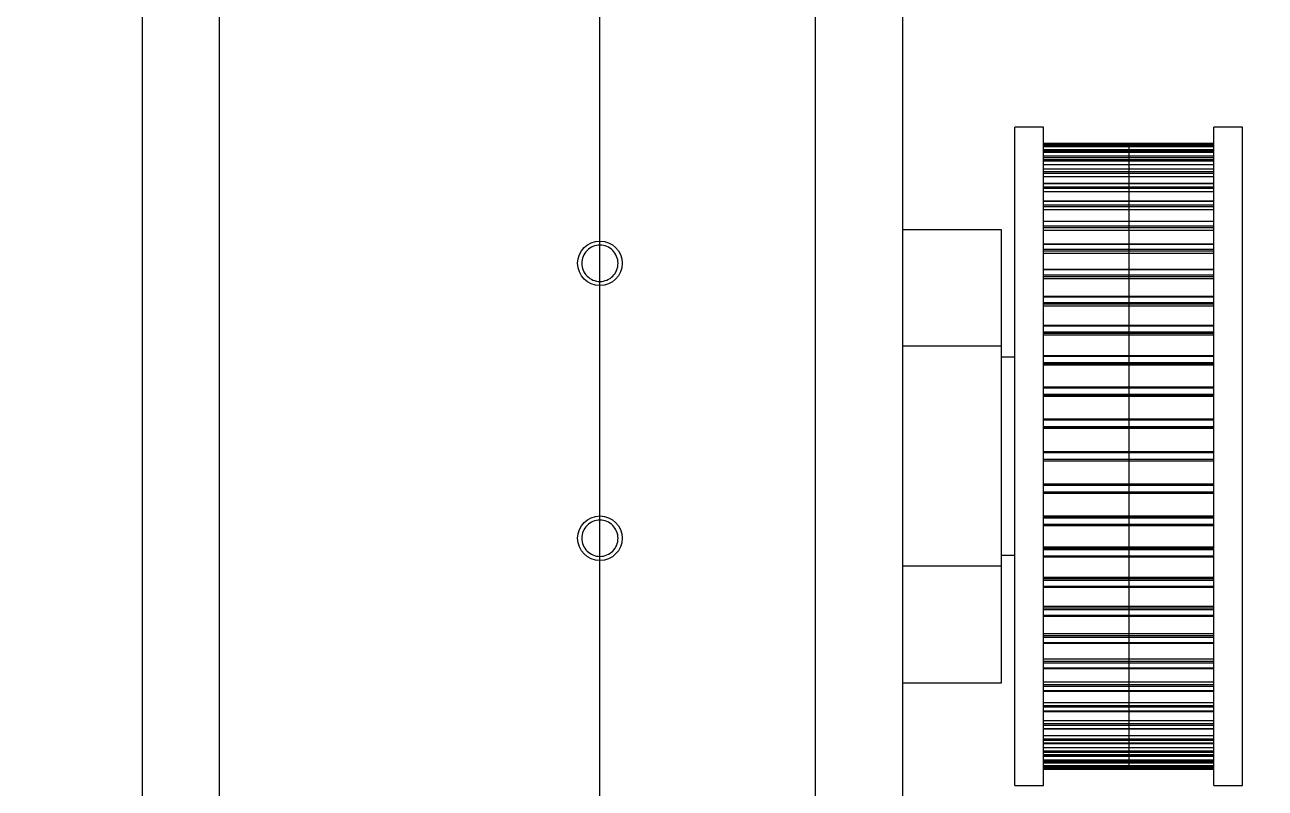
# Model space of a CAD drawing. Header units: millimetres. Extents: x 228 to 8791, y 273 to 5008.
# Drawn here: x 4445.5 to 4558.2, y 3072.9 to 3142.3 of the extents above; entities that cross this region are included whole.
import ezdxf

# ---------------------------------------------------------------- set-up
doc = ezdxf.new("R2010")
doc.units = ezdxf.units.MM
doc.linetypes.add('ACAD_ISO08W100', pattern=[36, 24, -3, 6, -3])

msp = doc.modelspace()

# ---------------------------------------------------------------- linework, layer by layer
msp.add_line((4497.797, 2915.323), (4497.797, 4165.323))
at = {"color": 7, "linetype": 'Continuous', "lineweight": 25}
for p, q in [((4456.197, 3552.348), (4456.197, 3045.598)), ((4463.197, 3552.348), (4463.197, 3045.598)), ((4517.36, 3145.598), (4517.36, 3045.598)), ((4525.297, 3145.598), (4525.297, 3045.598)), ((4538.097, 3132.984), (4535.497, 3132.984)), ((4535.497, 3073.111), (4535.497, 3132.984)), ((4538.097, 3073.111), (4538.097, 3132.984)), ((4556.197, 3132.984), (4553.597, 3132.984)), ((4553.597, 3073.111), (4553.597, 3132.984)), ((4556.197, 3073.111), (4556.197, 3132.984)), ((4553.597, 3131.484), (4538.097, 3131.484)), ((4553.597, 3131.483), (4538.097, 3131.483)), ((4553.597, 3131.38), (4538.097, 3131.38)), ((4553.597, 3131.359), (4538.097, 3131.359)), ((4553.597, 3131.358), (4538.097, 3131.358)), ((4553.597, 3131.295), (4538.097, 3131.295)), ((4553.597, 3131.183), (4538.097, 3131.183)), ((4545.847, 3131.484), (4545.847, 3074.611)), ((4553.597, 3130.926), (4538.097, 3130.926)), ((4553.597, 3130.924), (4538.097, 3130.924)), ((4553.597, 3130.798), (4538.097, 3130.798)), ((4553.597, 3130.678), (4538.097, 3130.678)), ((4553.597, 3130.346), (4538.097, 3130.346)), ((4553.597, 3130.189), (4538.097, 3130.189)), ((4553.597, 3130.185), (4538.097, 3130.185)), ((4553.597, 3129.997), (4538.097, 3129.997)), ((4553.597, 3129.869), (4538.097, 3129.869)), ((4553.597, 3129.547), (4538.097, 3129.547)), ((4553.597, 3129.156), (4538.097, 3129.156)), ((4553.597, 3129.148), (4538.097, 3129.148)), ((4553.597, 3128.901), (4538.097, 3128.901)), ((4553.597, 3128.767), (4538.097, 3128.767)), ((4553.597, 3128.459), (4538.097, 3128.459)), ((4553.597, 3127.838), (4538.097, 3127.838)), ((4553.597, 3127.825), (4538.097, 3127.825)), ((4553.597, 3127.521), (4538.097, 3127.521)), ((4553.597, 3127.383), (4538.097, 3127.383)), ((4553.597, 3127.092), (4538.097, 3127.092)), ((4553.597, 3126.249), (4538.097, 3126.249)), ((4553.597, 3126.23), (4538.097, 3126.23)), ((4553.597, 3125.874), (4538.097, 3125.874)), ((4553.597, 3125.733), (4538.097, 3125.733)), ((4553.597, 3125.461), (4538.097, 3125.461)), ((4553.597, 3124.407), (4538.097, 3124.407)), ((4553.597, 3124.382), (4538.097, 3124.382)), ((4534.297, 3123.648), (4525.297, 3123.648)), ((4534.297, 3082.448), (4534.297, 3123.648)), ((4553.597, 3123.976), (4538.097, 3123.976)), ((4553.597, 3123.834), (4538.097, 3123.834)), ((4553.597, 3123.585), (4538.097, 3123.585)), ((4553.597, 3122.332), (4538.097, 3122.332)), ((4553.597, 3122.3), (4538.097, 3122.3)), ((4553.597, 3121.849), (4538.097, 3121.849)), ((4553.597, 3121.707), (4538.097, 3121.707)), ((4553.597, 3121.484), (4538.097, 3121.484)), ((4553.597, 3120.047), (4538.097, 3120.047)), ((4553.597, 3120.007), (4538.097, 3120.007)), ((4553.597, 3119.516), (4538.097, 3119.516)), ((4553.597, 3119.376), (4538.097, 3119.376)), ((4553.597, 3119.181), (4538.097, 3119.181)), ((4553.597, 3117.577), (4538.097, 3117.577)), ((4553.597, 3117.528), (4538.097, 3117.528)), ((4553.597, 3117.002), (4538.097, 3117.002)), ((4553.597, 3116.866), (4538.097, 3116.866)), ((4553.597, 3116.701), (4538.097, 3116.701)), ((4553.597, 3114.949), (4538.097, 3114.949)), ((4553.597, 3114.89), (4538.097, 3114.89)), ((4553.597, 3114.336), (4538.097, 3114.336)), ((4553.597, 3114.204), (4538.097, 3114.204)), ((4534.297, 3113.048), (4525.297, 3113.048)), ((4553.597, 3114.072), (4538.097, 3114.072)), ((4535.497, 3112.048), (4534.297, 3112.048)), ((4553.597, 3112.191), (4538.097, 3112.191)), ((4553.597, 3112.123), (4538.097, 3112.123)), ((4553.597, 3111.546), (4538.097, 3111.546)), ((4553.597, 3111.42), (4538.097, 3111.42)), ((4553.597, 3111.322), (4538.097, 3111.322)), ((4553.597, 3109.335), (4538.097, 3109.335)), ((4553.597, 3109.257), (4538.097, 3109.257)), ((4553.597, 3108.663), (4538.097, 3108.663)), ((4553.597, 3108.545), (4538.097, 3108.545)), ((4553.597, 3108.481), (4538.097, 3108.481)), ((4553.597, 3106.41), (4538.097, 3106.41)), ((4553.597, 3106.322), (4538.097, 3106.322)), ((4553.597, 3105.718), (4538.097, 3105.718)), ((4553.597, 3105.609), (4538.097, 3105.609)), ((4553.597, 3105.581), (4538.097, 3105.581)), ((4553.597, 3103.45), (4538.097, 3103.45)), ((4553.597, 3103.351), (4538.097, 3103.351)), ((4553.597, 3102.744), (4538.097, 3102.744)), ((4538.097, 3102.645), (4553.597, 3102.645)), ((4553.597, 3100.515), (4538.097, 3100.515)), ((4553.597, 3100.486), (4538.097, 3100.486)), ((4553.597, 3100.377), (4538.097, 3100.377)), ((4553.597, 3099.774), (4538.097, 3099.774)), ((4538.097, 3099.685), (4553.597, 3099.685)), ((4553.597, 3097.615), (4538.097, 3097.615)), ((4553.597, 3097.551), (4538.097, 3097.551)), ((4553.597, 3097.433), (4538.097, 3097.433)), ((4553.597, 3096.839), (4538.097, 3096.839)), ((4538.097, 3096.761), (4553.597, 3096.761)), ((4534.297, 3094.048), (4535.497, 3094.048)), ((4553.597, 3094.774), (4538.097, 3094.774)), ((4553.597, 3094.675), (4538.097, 3094.675)), ((4553.597, 3094.55), (4538.097, 3094.55)), ((4553.597, 3093.972), (4538.097, 3093.972)), ((4538.097, 3093.904), (4553.597, 3093.904)), ((4534.297, 3093.048), (4525.297, 3093.048)), ((4553.597, 3092.024), (4538.097, 3092.024)), ((4553.597, 3091.891), (4538.097, 3091.891)), ((4553.597, 3091.76), (4538.097, 3091.76)), ((4553.597, 3091.205), (4538.097, 3091.205)), ((4538.097, 3091.147), (4553.597, 3091.147)), ((4553.597, 3089.394), (4538.097, 3089.394)), ((4553.597, 3089.23), (4538.097, 3089.23)), ((4553.597, 3089.093), (4538.097, 3089.093)), ((4553.597, 3088.568), (4538.097, 3088.568)), ((4538.097, 3088.518), (4553.597, 3088.518)), ((4553.597, 3086.914), (4538.097, 3086.914)), ((4553.597, 3086.72), (4538.097, 3086.72)), ((4553.597, 3086.58), (4538.097, 3086.58)), ((4553.597, 3086.089), (4538.097, 3086.089)), ((4538.097, 3086.048), (4553.597, 3086.048)), ((4553.597, 3084.611), (4538.097, 3084.611)), ((4553.597, 3084.389), (4538.097, 3084.389)), ((4553.597, 3084.247), (4538.097, 3084.247)), ((4553.597, 3083.796), (4538.097, 3083.796)), ((4538.097, 3083.763), (4553.597, 3083.763)), ((4525.297, 3082.448), (4534.297, 3082.448)), ((4553.597, 3082.51), (4538.097, 3082.51)), ((4553.597, 3082.262), (4538.097, 3082.262)), ((4553.597, 3082.12), (4538.097, 3082.12)), ((4553.597, 3081.714), (4538.097, 3081.714)), ((4538.097, 3081.689), (4553.597, 3081.689)), ((4553.597, 3080.634), (4538.097, 3080.634)), ((4553.597, 3080.363), (4538.097, 3080.363)), ((4553.597, 3080.222), (4538.097, 3080.222)), ((4553.597, 3079.865), (4538.097, 3079.865)), ((4538.097, 3079.847), (4553.597, 3079.847)), ((4553.597, 3079.004), (4538.097, 3079.004)), ((4553.597, 3078.712), (4538.097, 3078.712)), ((4553.597, 3078.574), (4538.097, 3078.574)), ((4553.597, 3078.271), (4538.097, 3078.271)), ((4538.097, 3078.258), (4553.597, 3078.258)), ((4553.597, 3077.637), (4538.097, 3077.637)), ((4553.597, 3077.328), (4538.097, 3077.328)), ((4553.597, 3077.195), (4538.097, 3077.195)), ((4553.597, 3076.948), (4538.097, 3076.948)), ((4538.097, 3076.94), (4553.597, 3076.94)), ((4553.597, 3076.548), (4538.097, 3076.548)), ((4553.597, 3076.226), (4538.097, 3076.226)), ((4553.597, 3076.099), (4538.097, 3076.099)), ((4553.597, 3075.911), (4538.097, 3075.911)), ((4538.097, 3075.906), (4553.597, 3075.906)), ((4553.597, 3075.75), (4538.097, 3075.75)), ((4553.597, 3075.418), (4538.097, 3075.418)), ((4553.597, 3075.297), (4538.097, 3075.297)), ((4553.597, 3075.171), (4538.097, 3075.171)), ((4538.097, 3075.169), (4553.597, 3075.169)), ((4553.597, 3074.912), (4538.097, 3074.912)), ((4553.597, 3074.801), (4538.097, 3074.801)), ((4538.097, 3074.737), (4553.597, 3074.737)), ((4553.597, 3074.737), (4538.097, 3074.737)), ((4553.597, 3074.715), (4538.097, 3074.715)), ((4553.597, 3074.613), (4538.097, 3074.613)), ((4538.097, 3074.611), (4553.597, 3074.611)), ((4535.497, 3073.111), (4538.097, 3073.111)), ((4553.597, 3073.111), (4556.197, 3073.111))]:
    msp.add_line(p, q, dxfattribs=at)
for centre in [(4497.797, 3120.598), (4497.797, 3095.598)]:
    msp.add_circle(centre, 2.025, dxfattribs=at)
at = {"ltscale": 5}
msp.add_arc((4497.797, 2915.323), 1250, 280, 260, dxfattribs=at)
at = {"linetype": 'ACAD_ISO08W100', "ltscale": 5}
msp.add_arc((4497.797, 2915.323), 1200, 280, 260, dxfattribs=at)
at = {"color": 7, "linetype": 'Continuous', "lineweight": 25}
for points in [[(4496.147, 3120.598), (4496.173, 3120.813), (4496.225, 3121.245), (4496.602, 3121.796), (4497.149, 3122.158), (4497.797, 3122.292), (4498.443, 3122.159), (4498.995, 3121.797), (4499.358, 3121.245), (4499.492, 3120.599), (4499.359, 3119.952), (4498.997, 3119.401), (4498.446, 3119.038), (4497.799, 3118.903), (4497.151, 3119.036), (4496.603, 3119.399), (4496.225, 3119.951), (4496.173, 3120.382), (4496.147, 3120.598)], [(4496.147, 3095.598), (4496.173, 3095.813), (4496.225, 3096.245), (4496.602, 3096.796), (4497.149, 3097.158), (4497.797, 3097.292), (4498.443, 3097.159), (4498.995, 3096.797), (4499.358, 3096.245), (4499.492, 3095.599), (4499.359, 3094.952), (4498.997, 3094.401), (4498.446, 3094.038), (4497.799, 3093.903), (4497.151, 3094.036), (4496.603, 3094.399), (4496.225, 3094.951), (4496.173, 3095.382), (4496.147, 3095.598)]]:
    msp.add_open_spline(points, degree=3, knots=[0, 0, 0, 0, 0.0625033, 0.1250139, 0.187483, 0.2499194, 0.3124023, 0.3749306, 0.4374581, 0.4999422, 0.5623829, 0.6248517, 0.6873584, 0.7498476, 0.8123396, 0.874881, 0.9374589, 1, 1, 1, 1], dxfattribs=at)

doc.saveas('drawing.dxf')
